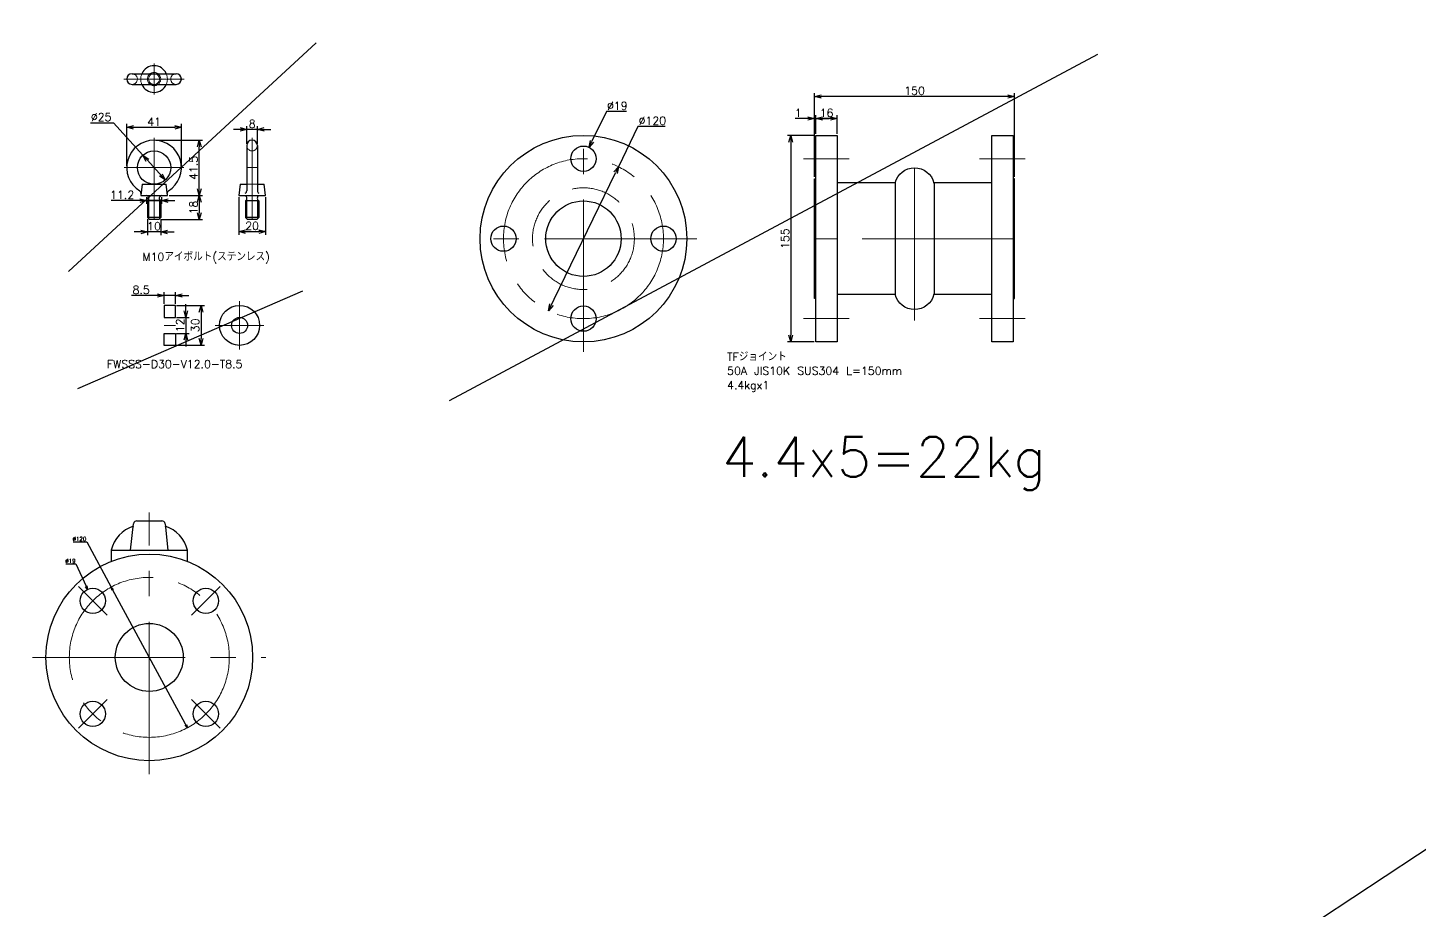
# Model space of a CAD drawing. Header units: millimetres. Extents: x -16130 to 36813, y -8099 to 27484.
# Drawn here: x 6949 to 7992, y 25172 to 25834 of the extents above; entities that cross this region are included whole.
import ezdxf

# ---------------------------------------------------------------- set-up
doc = ezdxf.new("R2010")
doc.units = ezdxf.units.MM
doc.header["$LTSCALE"] = 6
doc.header["$PDMODE"] = 99
doc.header["$PDSIZE"] = 1
doc.linetypes.add('CENTER2', pattern=[28.575, 19.05, -3.175, 3.175, -3.175])
doc.linetypes.add('HIDDEN', pattern=[9.525, 6.35, -3.175])
for name, color, linetype, lineweight in [('04_HIDDEN', 2, 'HIDDEN', 13), ('05_CENTER', 4, 'CENTER2', 13), ('08_DIM', 3, 'Continuous', 13)]:
    doc.layers.add(name, color=color, linetype=linetype, lineweight=lineweight)
doc.layers.add('10_DRAFT', color=8, linetype='Continuous', lineweight=0, plot=False)
doc.styles.add('KSS_TXT', font='txt.shx', dxfattribs={"bigfont": 'extfont2.shx'})
doc.dimstyles.new('KSS_DIM', dxfattribs={"dimtxt": 3, "dimasz": 2.5, "dimexe": 1.25, "dimexo": 0.625, "dimtad": 1, "dimdsep": 46, "dimtxsty": 'KSS_TXT', "dimblk": 'OPEN30', "dimcen": 0, "dimazin": 2, "dimtfac": 0.75, "dimtmove": 0, "dimatfit": 3, "dimldrblk": 'OPEN30', "dimfxl": 1, "dimtolj": 1, "dimarcsym": 0})
doc.dimstyles.new('KSS_DIM$3', dxfattribs={"dimtxt": 3, "dimasz": 2.5, "dimexe": 1.25, "dimexo": 0.625, "dimtad": 1, "dimtih": 1, "dimtoh": 1, "dimdsep": 46, "dimtxsty": 'KSS_TXT', "dimblk": 'OPEN30', "dimcen": 0, "dimazin": 2, "dimtfac": 0.75, "dimtofl": 0, "dimtmove": 0, "dimatfit": 3, "dimldrblk": 'OPEN30', "dimfxl": 1, "dimtolj": 1, "dimarcsym": 0})

# ---------------------------------------------------------------- blocks, each defined once
blk = doc.blocks.new('A$C4FEA458F_1_1_1')
at = {"color": 0}
for radius in [15, 6]:
    blk.add_circle((0, 0), radius, dxfattribs=at)
at = {"layer": '05_CENTER'}
for p, q in [((0, -18.2), (0, 18.2)), ((18.2, 0), (-18.2, 0))]:
    blk.add_line(p, q, dxfattribs=at)
blk = doc.blocks.new('WSSS30-12-8a_1_1_1')
at = {"color": 0}
for points in [[(-6, 8.5), (-15, 8.5), (-15, 0), (-6, 0)], [(6, 8.5), (15, 8.5), (15, 0), (6, 0)]]:
    blk.add_lwpolyline(points, close=True, dxfattribs=at)
at = {"layer": '10_DRAFT'}
blk.add_line((0, 8.5), (0, 0), dxfattribs=at)
blk = doc.blocks.new('_Open30')
at = {"color": 0, "linetype": 'ByBlock', "lineweight": -2}
for p, q in [((-1, 0.27), (0, 0)), ((0, 0), (-1, -0.27)), ((0, 0), (-1, 0))]:
    blk.add_line(p, q, dxfattribs=at)
blk = doc.blocks.new('*D799')
at = {"layer": '08_DIM', "color": 0, "lineweight": -2, "transparency": 16777216}
for p, q in [((7046, 25632.8), (7026.5, 25632.8)), ((7051, 25626.6), (7051, 25635.3)), ((7059.5, 25632.8), (7051, 25632.8)), ((7059.5, 25626.6), (7059.5, 25635.3)), ((7064.5, 25632.8), (7069.5, 25632.8))]:
    blk.add_line(p, q, dxfattribs=at)
at = {"layer": 'Defpoints', "color": 0, "transparency": 16777216}
for p in [(7051, 25632.8), (7051, 25625.4), (7059.5, 25625.4)]:
    blk.add_point(p, dxfattribs=at)
at = {"layer": '08_DIM', "color": 0, "lineweight": -2, "transparency": 16777216, "xscale": 5, "yscale": 5, "zscale": 5}
blk.add_blockref('_Open30', (7051, 25632.8), dxfattribs=at)
at = {"layer": '08_DIM', "color": 0, "lineweight": -2, "transparency": 16777216, "xscale": 5, "yscale": 5, "zscale": 5, "rotation": 180}
blk.add_blockref('_Open30', (7059.5, 25632.8), dxfattribs=at)
at = {"layer": '08_DIM', "color": 0, "transparency": 16777216, "insert": (7033.8, 25637), "char_height": 6, "attachment_point": 5, "style": 'KSS_TXT'}
blk.add_mtext('\\A1;8.5', dxfattribs=at)
blk = doc.blocks.new('*D800')
at = {"layer": '08_DIM', "color": 0, "lineweight": -2, "transparency": 16777216}
for p, q in [((7060.3, 25625.4), (7081.2, 25625.4)), ((7078.7, 25620.4), (7078.7, 25600.4)), ((7060.3, 25595.4), (7081.2, 25595.4))]:
    blk.add_line(p, q, dxfattribs=at)
at = {"layer": 'Defpoints', "color": 0, "transparency": 16777216}
for p in [(7059, 25625.4), (7059, 25595.4), (7078.7, 25595.4)]:
    blk.add_point(p, dxfattribs=at)
at = {"layer": '08_DIM', "color": 0, "lineweight": -2, "transparency": 16777216, "xscale": 5, "yscale": 5, "zscale": 5}
for p, rotation in [((7078.7, 25625.4), 90), ((7078.7, 25595.4), 270)]:
    blk.add_blockref('_Open30', p, dxfattribs=dict(at, rotation=rotation))
at = {"layer": '08_DIM', "color": 0, "transparency": 16777216, "insert": (7074.4, 25610.4), "char_height": 6, "attachment_point": 5, "rotation": 90, "style": 'KSS_TXT'}
blk.add_mtext('\\A1;30', dxfattribs=at)
blk = doc.blocks.new('*D801')
at = {"layer": '08_DIM', "color": 0, "lineweight": -2, "transparency": 16777216}
for p, q in [((7060.3, 25616.4), (7069.8, 25616.4)), ((7067.3, 25621.4), (7067.3, 25626.4)), ((7067.3, 25616.4), (7067.3, 25604.4)), ((7060.3, 25604.4), (7069.8, 25604.4)), ((7067.3, 25599.4), (7067.3, 25594.4))]:
    blk.add_line(p, q, dxfattribs=at)
at = {"layer": 'Defpoints', "color": 0, "transparency": 16777216}
for p in [(7059, 25616.4), (7059, 25604.4), (7067.3, 25604.4)]:
    blk.add_point(p, dxfattribs=at)
at = {"layer": '08_DIM', "color": 0, "lineweight": -2, "transparency": 16777216, "xscale": 5, "yscale": 5, "zscale": 5}
for p, rotation in [((7067.3, 25616.4), 270), ((7067.3, 25604.4), 90)]:
    blk.add_blockref('_Open30', p, dxfattribs=dict(at, rotation=rotation))
at = {"layer": '08_DIM', "color": 0, "transparency": 16777216, "insert": (7063, 25610.4), "char_height": 6, "attachment_point": 5, "rotation": 90, "style": 'KSS_TXT'}
blk.add_mtext('\\A1;12', dxfattribs=at)
blk = doc.blocks.new('*D802')
at = {"layer": '08_DIM', "color": 0, "lineweight": -2, "transparency": 16777216}
for p, q in [((7032.9, 25704), (7011.4, 25704)), ((7037.9, 25706.5), (7037.9, 25701.5)), ((7049.1, 25704), (7037.9, 25704)), ((7049.1, 25706.5), (7049.1, 25701.5)), ((7054.1, 25704), (7059.1, 25704))]:
    blk.add_line(p, q, dxfattribs=at)
at = {"layer": 'Defpoints', "color": 0, "transparency": 16777216}
for p in [(7037.9, 25707.8), (7037.9, 25704), (7049.1, 25707.8)]:
    blk.add_point(p, dxfattribs=at)
at = {"layer": '08_DIM', "color": 0, "lineweight": -2, "transparency": 16777216, "xscale": 5, "yscale": 5, "zscale": 5}
blk.add_blockref('_Open30', (7037.9, 25704), dxfattribs=at)
at = {"layer": '08_DIM', "color": 0, "lineweight": -2, "transparency": 16777216, "xscale": 5, "yscale": 5, "zscale": 5, "rotation": 180}
blk.add_blockref('_Open30', (7049.1, 25704), dxfattribs=at)
at = {"layer": '08_DIM', "color": 0, "transparency": 16777216, "insert": (7019.6, 25708.3), "char_height": 6, "attachment_point": 5, "style": 'KSS_TXT'}
blk.add_mtext('\\A1;11.2', dxfattribs=at)
blk = doc.blocks.new('CHIC10c_1_1_1')
at = {"color": 0}
for p, q in [((-16.5, 4), (16.5, 4)), ((-16.5, -4), (16.5, -4))]:
    blk.add_line(p, q, dxfattribs=at)
for centre, radius, start, end in [((-16.5, 0), 4, 90, 270), ((0, 0), 10, 23.5782, 156.4218), ((16.5, 0), 4, 270, 90), ((0, 0), 10, 203.5782, 336.4218)]:
    blk.add_arc(centre, radius, start, end, dxfattribs=at)
at = {"layer": '04_HIDDEN', "color": 0}
for radius in [5, 4.1]:
    blk.add_circle((0, 0), radius, dxfattribs=at)
for centre, radius, start, end in [((-16.5, 0), 4, 270, 90), ((0, 0), 10, 156.4218, 203.5782), ((0, 0), 10, 336.4218, 23.5782), ((16.5, 0), 4, 90, 270)]:
    blk.add_arc(centre, radius, start, end, dxfattribs=at)
at = {"layer": '05_CENTER', "color": 0}
for p, q in [((0, -11.7), (0, 11.7)), ((-22.7, 0), (22.7, 0))]:
    blk.add_line(p, q, dxfattribs=at)
blk = doc.blocks.new('CHIC10b_1_1_1')
at = {"color": 0}
for p, q in [((-4, 37.5), (-4, 3.6)), ((4, 37.5), (4, 3.6)), ((-9, 8.5), (-10, 0)), ((-10, 0), (10, 0)), ((-9, 8.5), (-4, 8.5)), ((4, 8.5), (9, 8.5)), ((10, 0), (9, 8.5)), ((5, -4), (-5, -4)), ((-5, -4), (-5, -16.5)), ((-4.1, -3), (-4.1, -17.4)), ((4.1, -3), (4.1, -17.4)), ((5, -4), (5, -16.5)), ((5, -16.5), (-5, -16.5)), ((-5, -16.5), (-3.5, -18)), ((3.5, -18), (-3.5, -18)), ((5, -16.5), (3.5, -18))]:
    blk.add_line(p, q, dxfattribs=at)
for centre, radius, start, end in [((0, 37.5), 4, 0, 180), ((-6, 3.6), 2, 298.1299, 0), ((-6.2, -2), 2.31, 300.2022, 59.7978), ((6.2, -2), 2.31, 120.2022, 239.7978), ((6, 3.6), 2, 180, 241.8701)]:
    blk.add_arc(centre, radius, start, end, dxfattribs=at)
at = {"layer": '04_HIDDEN', "color": 0}
blk.add_line((-4, 8.5), (4, 8.5), dxfattribs=at)
blk.add_arc((0, 37.5), 4, 180, 0, dxfattribs=at)
at = {"layer": '05_CENTER', "color": 0}
blk.add_line((0, 43.4), (0, -18), dxfattribs=at)
at = {"layer": '10_DRAFT'}
blk.add_line((-4, 21), (4, 21), dxfattribs=at)
blk = doc.blocks.new('CHIC10a_1_1_1')
at = {"color": 0}
for p, q in [((-9, 8.5), (-10, 0)), ((-10, 0), (10, 0)), ((-9, 8.5), (9, 8.5)), ((10, 0), (9, 8.5)), ((5, -4), (-5, -4)), ((-5, -4), (-5, -16.5)), ((-4.1, -3), (-4.1, -17.4)), ((4.1, -3), (4.1, -17.4)), ((5, -4), (5, -16.5)), ((5, -16.5), (-5, -16.5)), ((-5, -16.5), (-3.5, -18)), ((3.5, -18), (-3.5, -18)), ((5, -16.5), (3.5, -18))]:
    blk.add_line(p, q, dxfattribs=at)
blk.add_circle((0, 21), 12.5, dxfattribs=at)
for centre, radius, start, end in [((0, 21), 20.5, 301.6226, 238.3774), ((-11.8, 1.8), 2, 353.2902, 58.3774), ((6, -2.1), 2.14, 100.3844, 242.5541), ((11.8, 1.8), 2, 121.6226, 186.7098), ((-6, -2.1), 2.14, 297.4459, 79.6156)]:
    blk.add_arc(centre, radius, start, end, dxfattribs=at)
at = {"layer": '05_CENTER', "color": 0}
for p, q in [((0, 43.4), (0, -18)), ((-22.4, 21), (22.4, 21))]:
    blk.add_line(p, q, dxfattribs=at)
blk = doc.blocks.new('*D803')
at = {"layer": '08_DIM', "color": 0, "lineweight": -2, "transparency": 16777216}
for p, q in [((6995.8, 25762.4), (7013.1, 25762.4)), ((7013.1, 25762.4), (7035.1, 25738)), ((7051.9, 25719.5), (7038.5, 25734.3))]:
    blk.add_line(p, q, dxfattribs=at)
at = {"layer": 'Defpoints', "color": 0, "transparency": 16777216}
for p in [(7035.1, 25738), (7051.9, 25719.5)]:
    blk.add_point(p, dxfattribs=at)
at = {"layer": '08_DIM', "color": 0, "lineweight": -2, "transparency": 16777216, "xscale": 5, "yscale": 5, "zscale": 5}
for p, rotation in [((7035.1, 25738), 132.0950909755817), ((7051.9, 25719.5), 312.0950909755816)]:
    blk.add_blockref('_Open30', p, dxfattribs=dict(at, rotation=rotation))
at = {"layer": '08_DIM', "color": 0, "transparency": 16777216, "insert": (7003.8, 25766.7), "char_height": 6, "attachment_point": 5, "style": 'KSS_TXT'}
blk.add_mtext('\\A1;%%C25', dxfattribs=at)
blk = doc.blocks.new('*D804')
at = {"layer": '08_DIM', "color": 0, "lineweight": -2, "transparency": 16777216}
for p, q in [((7108, 25757.4), (7103, 25757.4)), ((7113, 25746.5), (7113, 25759.9)), ((7121, 25757.4), (7113, 25757.4)), ((7121, 25746.5), (7121, 25759.9)), ((7126, 25757.4), (7131, 25757.4))]:
    blk.add_line(p, q, dxfattribs=at)
at = {"layer": 'Defpoints', "color": 0, "transparency": 16777216}
for p in [(7113, 25757.4), (7113, 25745.3), (7121, 25745.3)]:
    blk.add_point(p, dxfattribs=at)
at = {"layer": '08_DIM', "color": 0, "lineweight": -2, "transparency": 16777216, "xscale": 5, "yscale": 5, "zscale": 5}
blk.add_blockref('_Open30', (7113, 25757.4), dxfattribs=at)
at = {"layer": '08_DIM', "color": 0, "lineweight": -2, "transparency": 16777216, "xscale": 5, "yscale": 5, "zscale": 5, "rotation": 180}
blk.add_blockref('_Open30', (7121, 25757.4), dxfattribs=at)
at = {"layer": '08_DIM', "color": 0, "transparency": 16777216, "insert": (7117, 25761.6), "char_height": 6, "attachment_point": 5, "style": 'KSS_TXT'}
blk.add_mtext('\\A1;8', dxfattribs=at)
blk = doc.blocks.new('*D805')
at = {"layer": '08_DIM', "color": 0, "lineweight": -2, "transparency": 16777216}
for p, q in [((7107, 25706.5), (7107, 25678.2)), ((7127, 25706.5), (7127, 25678.2)), ((7112, 25680.7), (7122, 25680.7))]:
    blk.add_line(p, q, dxfattribs=at)
at = {"layer": 'Defpoints', "color": 0, "transparency": 16777216}
for p in [(7107, 25707.8), (7127, 25707.8), (7127, 25680.7)]:
    blk.add_point(p, dxfattribs=at)
at = {"layer": '08_DIM', "color": 0, "lineweight": -2, "transparency": 16777216, "xscale": 5, "yscale": 5, "zscale": 5, "rotation": 180}
blk.add_blockref('_Open30', (7107, 25680.7), dxfattribs=at)
at = {"layer": '08_DIM', "color": 0, "lineweight": -2, "transparency": 16777216, "xscale": 5, "yscale": 5, "zscale": 5}
blk.add_blockref('_Open30', (7127, 25680.7), dxfattribs=at)
at = {"layer": '08_DIM', "color": 0, "transparency": 16777216, "insert": (7117, 25685), "char_height": 6, "attachment_point": 5, "style": 'KSS_TXT'}
blk.add_mtext('\\A1;20', dxfattribs=at)
blk = doc.blocks.new('*D806')
at = {"layer": '08_DIM', "color": 0, "lineweight": -2, "transparency": 16777216}
for p, q in [((7038.5, 25690), (7038.5, 25678)), ((7048.5, 25690), (7048.5, 25678)), ((7033.5, 25680.5), (7028.5, 25680.5)), ((7048.5, 25680.5), (7038.5, 25680.5)), ((7053.5, 25680.5), (7058.5, 25680.5))]:
    blk.add_line(p, q, dxfattribs=at)
at = {"layer": 'Defpoints', "color": 0, "transparency": 16777216}
for p in [(7038.5, 25691.3), (7048.5, 25691.3), (7038.5, 25680.5)]:
    blk.add_point(p, dxfattribs=at)
at = {"layer": '08_DIM', "color": 0, "lineweight": -2, "transparency": 16777216, "xscale": 5, "yscale": 5, "zscale": 5}
blk.add_blockref('_Open30', (7038.5, 25680.5), dxfattribs=at)
at = {"layer": '08_DIM', "color": 0, "lineweight": -2, "transparency": 16777216, "xscale": 5, "yscale": 5, "zscale": 5, "rotation": 180}
blk.add_blockref('_Open30', (7048.5, 25680.5), dxfattribs=at)
at = {"layer": '08_DIM', "color": 0, "transparency": 16777216, "insert": (7043.5, 25684.8), "char_height": 6, "attachment_point": 5, "style": 'KSS_TXT'}
blk.add_mtext('\\A1;10', dxfattribs=at)
blk = doc.blocks.new('*D807')
at = {"layer": '08_DIM', "color": 0, "lineweight": -2, "transparency": 16777216}
for p, q in [((7054.7, 25707.8), (7079.9, 25707.8)), ((7077.4, 25702.8), (7077.4, 25694.8)), ((7048.2, 25689.8), (7079.9, 25689.8))]:
    blk.add_line(p, q, dxfattribs=at)
at = {"layer": 'Defpoints', "color": 0, "transparency": 16777216}
for p in [(7053.5, 25707.8), (7047, 25689.8), (7077.4, 25689.8)]:
    blk.add_point(p, dxfattribs=at)
at = {"layer": '08_DIM', "color": 0, "lineweight": -2, "transparency": 16777216, "xscale": 5, "yscale": 5, "zscale": 5}
for p, rotation in [((7077.4, 25707.8), 90), ((7077.4, 25689.8), 270)]:
    blk.add_blockref('_Open30', p, dxfattribs=dict(at, rotation=rotation))
at = {"layer": '08_DIM', "color": 0, "transparency": 16777216, "insert": (7073.1, 25698.8), "char_height": 6, "attachment_point": 5, "rotation": 90, "style": 'KSS_TXT'}
blk.add_mtext('\\A1;18', dxfattribs=at)
blk = doc.blocks.new('*D808')
at = {"layer": '08_DIM', "color": 0, "lineweight": -2, "transparency": 16777216}
for p, q in [((7044.7, 25749.3), (7079.9, 25749.3)), ((7077.4, 25712.8), (7077.4, 25744.3)), ((7054.7, 25707.8), (7079.9, 25707.8))]:
    blk.add_line(p, q, dxfattribs=at)
at = {"layer": 'Defpoints', "color": 0, "transparency": 16777216}
for p in [(7043.5, 25749.3), (7077.4, 25749.3), (7053.5, 25707.8)]:
    blk.add_point(p, dxfattribs=at)
at = {"layer": '08_DIM', "color": 0, "lineweight": -2, "transparency": 16777216, "xscale": 5, "yscale": 5, "zscale": 5}
for p, rotation in [((7077.4, 25749.3), 90), ((7077.4, 25707.8), 270)]:
    blk.add_blockref('_Open30', p, dxfattribs=dict(at, rotation=rotation))
at = {"layer": '08_DIM', "color": 0, "transparency": 16777216, "insert": (7073.1, 25728.5), "char_height": 6, "attachment_point": 5, "rotation": 90, "style": 'KSS_TXT'}
blk.add_mtext('\\A1;41.5', dxfattribs=at)
blk = doc.blocks.new('*D809')
at = {"layer": '08_DIM', "color": 0, "lineweight": -2, "transparency": 16777216}
for p, q in [((7023, 25730), (7023, 25761.5)), ((7028, 25759), (7059, 25759)), ((7064, 25730), (7064, 25761.5))]:
    blk.add_line(p, q, dxfattribs=at)
at = {"layer": 'Defpoints', "color": 0, "transparency": 16777216}
for p in [(7064, 25759), (7023, 25728.8), (7064, 25728.8)]:
    blk.add_point(p, dxfattribs=at)
at = {"layer": '08_DIM', "color": 0, "lineweight": -2, "transparency": 16777216, "xscale": 5, "yscale": 5, "zscale": 5, "rotation": 180}
blk.add_blockref('_Open30', (7023, 25759), dxfattribs=at)
at = {"layer": '08_DIM', "color": 0, "lineweight": -2, "transparency": 16777216, "xscale": 5, "yscale": 5, "zscale": 5}
blk.add_blockref('_Open30', (7064, 25759), dxfattribs=at)
at = {"layer": '08_DIM', "color": 0, "transparency": 16777216, "insert": (7043.5, 25763.2), "char_height": 6, "attachment_point": 5, "style": 'KSS_TXT'}
blk.add_mtext('\\A1;41', dxfattribs=at)
blk = doc.blocks.new('*D1122')
at = {"layer": '08_DIM', "color": 0, "lineweight": -2, "transparency": 16777216}
for p, q in [((6977.3, 25431.5), (6984.9, 25431.5)), ((6984.9, 25431.5), (6992.5, 25414.6))]:
    blk.add_line(p, q, dxfattribs=at)
at = {"layer": 'Defpoints', "color": 0, "transparency": 16777216}
for p in [(6993.6, 25412.3), (7001.4, 25395)]:
    blk.add_point(p, dxfattribs=at)
at = {"layer": '08_DIM', "color": 0, "lineweight": -2, "transparency": 16777216, "xscale": 2.5, "yscale": 2.5, "zscale": 2.5, "rotation": 294.3864981212771}
blk.add_blockref('_Open30', (6993.6, 25412.3), dxfattribs=at)
at = {"layer": '08_DIM', "color": 0, "transparency": 16777216, "insert": (6980.8, 25433.6), "char_height": 3, "attachment_point": 5, "style": 'KSS_TXT'}
blk.add_mtext('\\A1;%%C19', dxfattribs=at)
blk = doc.blocks.new('*D1123')
at = {"layer": '08_DIM', "color": 0, "lineweight": -2, "transparency": 16777216}
for p, q in [((6982.7, 25448), (6993, 25448)), ((6993, 25448), (7011.4, 25414)), ((7068.5, 25308.5), (7012.6, 25411.8))]:
    blk.add_line(p, q, dxfattribs=at)
at = {"layer": 'Defpoints', "color": 0, "transparency": 16777216}
for p in [(7011.4, 25414), (7068.5, 25308.5)]:
    blk.add_point(p, dxfattribs=at)
at = {"layer": '08_DIM', "color": 0, "lineweight": -2, "transparency": 16777216, "xscale": 2.5, "yscale": 2.5, "zscale": 2.5}
for p, rotation in [((7011.4, 25414), 118.4336571321344), ((7068.5, 25308.5), 298.4336571321343)]:
    blk.add_blockref('_Open30', p, dxfattribs=dict(at, rotation=rotation))
at = {"layer": '08_DIM', "color": 0, "transparency": 16777216, "insert": (6987.5, 25450.1), "char_height": 3, "attachment_point": 5, "style": 'KSS_TXT'}
blk.add_mtext('\\A1;%%C120', dxfattribs=at)
blk = doc.blocks.new('ボールバルブ21α型-10K-50mmc_1_1')
at = {"color": 0}
for p, q in [((-14, 80.5), (-11.8, 100.3)), ((-9.3, 102.5), (9.3, 102.5)), ((11.8, 100.3), (14, 80.5)), ((-28.5, 80.5), (28.5, 80.5)), ((-28.5, 80.5), (-28.5, 72.1)), ((28.5, 80.5), (28.5, 72.1))]:
    blk.add_line(p, q, dxfattribs=at)
for centre, radius in [((0, 0), 77.5), ((-42.4, 42.4), 9.5), ((42.4, 42.4), 9.5), ((0, 0), 25.5), ((-42.4, -42.4), 9.5), ((42.4, -42.4), 9.5)]:
    blk.add_circle(centre, radius, dxfattribs=at)
for centre, radius, start, end in [((-4.2, 74.7), 25, 108.1375, 166.6846), ((-9.3, 100), 2.5, 90, 173.5169), ((9.3, 100), 2.5, 6.4831, 90), ((4.2, 74.7), 25, 13.3154, 71.8625)]:
    blk.add_arc(centre, radius, start, end, dxfattribs=at)
at = {"layer": '05_CENTER', "color": 0}
for p, q in [((0, -87.5), (0, 108.6)), ((-31.6, 31.6), (-53.2, 53.2)), ((31.6, 31.6), (53.2, 53.2)), ((-87.5, 0), (87.5, 0)), ((-53.2, -53.2), (-31.6, -31.6)), ((31.6, -31.6), (53.2, -53.2))]:
    blk.add_line(p, q, dxfattribs=at)
blk.add_circle((0, 0), 60, dxfattribs=at)
blk = doc.blocks.new('*D2576')
at = {"layer": '08_DIM', "color": 0, "lineweight": -2, "transparency": 16777216}
for p, q in [((7382.7, 25770.8), (7371.8, 25748.5)), ((7397.9, 25770.8), (7382.7, 25770.8))]:
    blk.add_line(p, q, dxfattribs=at)
at = {"layer": 'Defpoints', "color": 0, "transparency": 16777216}
for p in [(7369.7, 25744), (7361.4, 25726.9)]:
    blk.add_point(p, dxfattribs=at)
at = {"layer": '08_DIM', "color": 0, "lineweight": -2, "transparency": 16777216, "xscale": 5, "yscale": 5, "zscale": 5, "rotation": 244.1416506588722}
blk.add_blockref('_Open30', (7369.7, 25744), dxfattribs=at)
at = {"layer": '08_DIM', "color": 0, "transparency": 16777216, "insert": (7390.9, 25775.1), "char_height": 6, "attachment_point": 5, "style": 'KSS_TXT'}
blk.add_mtext('\\A1;%%C19', dxfattribs=at)
blk = doc.blocks.new('A$C0E416948_1_1_1')
at = {"color": 0}
for centre, radius in [((0, 0), 77.5), ((0, 60), 9.5), ((0, 0), 28.3), ((-60, 0), 9.5), ((60, 0), 9.5), ((0, -60), 9.5)]:
    blk.add_circle(centre, radius, dxfattribs=at)
at = {"layer": '04_HIDDEN', "color": 0}
blk.add_circle((0, 0), 38.2, dxfattribs=at)
at = {"layer": '05_CENTER'}
for p, q in [((0, -85), (0, 85)), ((85, 0), (-85, 0))]:
    blk.add_line(p, q, dxfattribs=at)
blk.add_circle((0, 0), 60, dxfattribs=at)
blk = doc.blocks.new('A$C537B403B_1_1_1')
at = {"color": 0}
for p, q in [((-150, -45), (-150, 45)), ((-150, 45), (-149, 45)), ((-133, 41.8), (-89.6, 41.8)), ((-89.6, 41.8), (-89.6, -41.8)), ((-60.4, 41.8), (-60.4, -41.8)), ((-60.4, 41.8), (-17, 41.8)), ((0, 45), (-1, 45)), ((0, -45), (0, 45)), ((-149, -45), (-150, -45)), ((-133, -41.8), (-89.6, -41.8)), ((-60.4, -41.8), (-17, -41.8)), ((-1, -45), (0, -45))]:
    blk.add_line(p, q, dxfattribs=at)
for points in [[(-133, 77.5), (-149, 77.5), (-149, -77.5), (-133, -77.5)], [(-1, 77.5), (-17, 77.5), (-17, -77.5), (-1, -77.5)]]:
    blk.add_lwpolyline(points, close=True, dxfattribs=at)
for centre, start, end in [((-75, 38.2), 13.4934, 166.5066), ((-75, -38.2), 193.4934, 346.5066)]:
    blk.add_arc(centre, 15, start, end, dxfattribs=at)
at = {"layer": '05_CENTER'}
for p, q in [((-123.8, 60), (-158, 60)), ((-75, -61.5), (-75, 61.5)), ((8.2, 60), (-26, 60)), ((-150, 0), (0, 0)), ((-123.8, -60), (-158, -60)), ((8.2, -60), (-26, -60))]:
    blk.add_line(p, q, dxfattribs=at)
blk = doc.blocks.new('*D2577')
at = {"layer": '08_DIM', "color": 0, "lineweight": -2, "transparency": 16777216}
for p, q in [((7539.8, 25754.2), (7539.8, 25768.1)), ((7550.8, 25765.6), (7544.8, 25765.6)), ((7555.8, 25754.2), (7555.8, 25768.1))]:
    blk.add_line(p, q, dxfattribs=at)
at = {"layer": 'Defpoints', "color": 0, "transparency": 16777216}
for p in [(7539.8, 25765.6), (7539.8, 25752.9), (7555.8, 25752.9)]:
    blk.add_point(p, dxfattribs=at)
at = {"layer": '08_DIM', "color": 0, "lineweight": -2, "transparency": 16777216, "xscale": 5, "yscale": 5, "zscale": 5, "rotation": 180}
blk.add_blockref('_Open30', (7539.8, 25765.6), dxfattribs=at)
at = {"layer": '08_DIM', "color": 0, "lineweight": -2, "transparency": 16777216, "xscale": 5, "yscale": 5, "zscale": 5}
blk.add_blockref('_Open30', (7555.8, 25765.6), dxfattribs=at)
at = {"layer": '08_DIM', "color": 0, "transparency": 16777216, "insert": (7547.8, 25769.8), "char_height": 6, "attachment_point": 5, "style": 'KSS_TXT'}
blk.add_mtext('\\A1;16', dxfattribs=at)
blk = doc.blocks.new('*D2578')
at = {"layer": '08_DIM', "color": 0, "lineweight": -2, "transparency": 16777216}
for p, q in [((7538.6, 25752.9), (7518.5, 25752.9)), ((7521, 25747.9), (7521, 25602.9)), ((7538.6, 25597.9), (7518.5, 25597.9))]:
    blk.add_line(p, q, dxfattribs=at)
at = {"layer": 'Defpoints', "color": 0, "transparency": 16777216}
for p in [(7539.8, 25752.9), (7521, 25597.9), (7539.8, 25597.9)]:
    blk.add_point(p, dxfattribs=at)
at = {"layer": '08_DIM', "color": 0, "lineweight": -2, "transparency": 16777216, "xscale": 5, "yscale": 5, "zscale": 5}
for p, rotation in [((7521, 25752.9), 90), ((7521, 25597.9), 270)]:
    blk.add_blockref('_Open30', p, dxfattribs=dict(at, rotation=rotation))
at = {"layer": '08_DIM', "color": 0, "transparency": 16777216, "insert": (7516.7, 25675.4), "char_height": 6, "attachment_point": 5, "rotation": 90, "style": 'KSS_TXT'}
blk.add_mtext('\\A1;155', dxfattribs=at)
blk = doc.blocks.new('*D2579')
at = {"layer": '08_DIM', "color": 0, "lineweight": -2, "transparency": 16777216}
for p, q in [((7406.3, 25759.7), (7391.7, 25729.4)), ((7426.8, 25759.7), (7406.3, 25759.7)), ((7339.3, 25621.4), (7389.5, 25724.9))]:
    blk.add_line(p, q, dxfattribs=at)
at = {"layer": 'Defpoints', "color": 0, "transparency": 16777216}
for p in [(7391.7, 25729.4), (7339.3, 25621.4)]:
    blk.add_point(p, dxfattribs=at)
at = {"layer": '08_DIM', "color": 0, "lineweight": -2, "transparency": 16777216, "xscale": 5, "yscale": 5, "zscale": 5}
for p, rotation in [((7391.7, 25729.4), 64.1421744645503), ((7339.3, 25621.4), 244.1421744645503)]:
    blk.add_blockref('_Open30', p, dxfattribs=dict(at, rotation=rotation))
at = {"layer": '08_DIM', "color": 0, "transparency": 16777216, "insert": (7417.2, 25763.9), "char_height": 6, "attachment_point": 5, "style": 'KSS_TXT'}
blk.add_mtext('\\A1;%%C120', dxfattribs=at)
blk = doc.blocks.new('*D2580')
at = {"layer": '08_DIM', "color": 0, "lineweight": -2, "transparency": 16777216}
for p, q in [((7538.8, 25721.7), (7538.8, 25784.6)), ((7688.8, 25721.7), (7688.8, 25784.6)), ((7683.8, 25782.1), (7543.8, 25782.1))]:
    blk.add_line(p, q, dxfattribs=at)
at = {"layer": 'Defpoints', "color": 0, "transparency": 16777216}
for p in [(7538.8, 25782.1), (7538.8, 25720.4), (7688.8, 25720.4)]:
    blk.add_point(p, dxfattribs=at)
at = {"layer": '08_DIM', "color": 0, "lineweight": -2, "transparency": 16777216, "xscale": 5, "yscale": 5, "zscale": 5, "rotation": 180}
blk.add_blockref('_Open30', (7538.8, 25782.1), dxfattribs=at)
at = {"layer": '08_DIM', "color": 0, "lineweight": -2, "transparency": 16777216, "xscale": 5, "yscale": 5, "zscale": 5}
blk.add_blockref('_Open30', (7688.8, 25782.1), dxfattribs=at)
at = {"layer": '08_DIM', "color": 0, "transparency": 16777216, "insert": (7613.8, 25786.4), "char_height": 6, "attachment_point": 5, "style": 'KSS_TXT'}
blk.add_mtext('\\A1;150', dxfattribs=at)
blk = doc.blocks.new('*D2581')
at = {"layer": '08_DIM', "color": 0, "lineweight": -2, "transparency": 16777216}
for p, q in [((7533.8, 25765.6), (7524.3, 25765.6)), ((7538.8, 25721.7), (7538.8, 25768.1)), ((7539.8, 25765.6), (7538.8, 25765.6)), ((7539.8, 25754.2), (7539.8, 25768.1)), ((7544.8, 25765.6), (7549.8, 25765.6))]:
    blk.add_line(p, q, dxfattribs=at)
at = {"layer": 'Defpoints', "color": 0, "transparency": 16777216}
for p in [(7538.8, 25765.6), (7539.8, 25752.9), (7538.8, 25720.4)]:
    blk.add_point(p, dxfattribs=at)
at = {"layer": '08_DIM', "color": 0, "lineweight": -2, "transparency": 16777216, "xscale": 5, "yscale": 5, "zscale": 5}
blk.add_blockref('_Open30', (7538.8, 25765.6), dxfattribs=at)
at = {"layer": '08_DIM', "color": 0, "lineweight": -2, "transparency": 16777216, "xscale": 5, "yscale": 5, "zscale": 5, "rotation": 180}
blk.add_blockref('_Open30', (7539.8, 25765.6), dxfattribs=at)
at = {"layer": '08_DIM', "color": 0, "transparency": 16777216, "insert": (7526.6, 25769.8), "char_height": 6, "attachment_point": 5, "style": 'KSS_TXT'}
blk.add_mtext('\\A1;1', dxfattribs=at)

msp = doc.modelspace()

# ---------------------------------------------------------------- linework, layer by layer
at = {"color": 2}
msp.add_line((10501.03487, 26876.38116), (5833.28263, 23783.09533), dxfattribs=at)
for p, q in [((7164.97448, 25822.23854), (6979.38814, 25650.87479)), ((7751.07115, 25813.67359), (7264.82162, 25553.74118)), ((7154.88826, 25636.09043), (6986.11229, 25562.8408))]:
    msp.add_line(p, q)

# ---------------------------------------------------------------- block references
at = {"color": 4}
for name, p in [('CHIC10c_1_1_1', (7043.47953, 25795.17829)), ('A$C0E416948_1_1_1', (7365.50692, 25675.42569)), ('CHIC10a_1_1_1', (7043.47953, 25707.77353)), ('CHIC10b_1_1_1', (7116.97953, 25707.77353)), ('A$C4FEA458F_1_1_1', (7107.62292, 25610.35379)), ('ボールバルブ21α型-10K-50mmc_1_1', (7039.92947, 25361.26336))]:
    msp.add_blockref(name, p, dxfattribs=at)
at = {"color": 4, "xscale": -1}
msp.add_blockref('A$C537B403B_1_1_1', (7538.80067, 25675.42569), dxfattribs=at)
at = {"color": 4, "rotation": 270}
msp.add_blockref('WSSS30-12-8a_1_1_1', (7051.00687, 25610.35379), dxfattribs=at)

# ---------------------------------------------------------------- texts
at = {"color": 0, "style": 'KSS_TXT'}
for s, p in [('M10アイボルト(ステンレス)', (7034.73571, 25658.80005)), ('TFジョイント', (7473.25933, 25583.70253)), ('FWSSS-D30-V12.0-T8.5', (7008.1552, 25578.33729)), ('50A JIS10K SUS304 L=150mm', (7473.25933, 25573.28198)), ('4.4kgx1', (7473.25933, 25562.5596))]:
    msp.add_text(s, height=6, dxfattribs=at).set_placement(p)
at = {"layer": '08_DIM', "color": 6, "style": 'KSS_TXT'}
msp.add_text('4.4x5=22kg', height=30, dxfattribs=at).set_placement((7469.42005, 25496.769))

# ---------------------------------------------------------------- dimensions: what is measured, and where the dimension line sits
at = {"layer": '08_DIM'}
for base, p1, p2, angle, picture, middle in [((7538.80067, 25782.10902), (7688.80067, 25720.42569), (7538.80067, 25720.42569), 180, '*D2580', (7613.80067, 25786.36318)), ((7538.80067, 25765.59805), (7539.80067, 25752.92569), (7538.80067, 25720.42569), 180, '*D2581', (7526.55067, 25769.84805)), ((7539.80067, 25765.59805), (7555.80067, 25752.92569), (7539.80067, 25752.92569), 180, '*D2577', (7547.80067, 25769.84805)), ((7520.9729, 25597.92569), (7539.80067, 25752.92569), (7539.80067, 25597.92569), 90, '*D2578', (7516.71457, 25675.42569)), ((7077.35013, 25749.27353), (7053.47953, 25707.77353), (7043.47953, 25749.27353), 90, '*D808', (7073.09597, 25728.52353)), ((7077.35013, 25689.77353), (7053.47953, 25707.77353), (7046.97953, 25689.77353), 90, '*D807', (7073.10013, 25698.77353)), ((7067.2584, 25604.35379), (7059.00687, 25616.35379), (7059.00687, 25604.35379), 90, '*D801', (7063.0084, 25610.35379)), ((7078.67374, 25595.35379), (7059.00687, 25625.35379), (7059.00687, 25595.35379), 90, '*D800', (7074.42374, 25610.35379))]:
    dim = msp.add_linear_dim(base=base, p1=p1, p2=p2, angle=angle, dimstyle='KSS_DIM', override={"dimscale": 2}, dxfattribs=at)
    dim.commit()
    dim.dimension.update_dxf_attribs({"geometry": picture, "text_midpoint": middle})
for p1, p2, override, picture, middle in [((7361.36352, 25726.87688), (7369.65032, 25743.9745), {"dimscale": 2, "dimpost": '%%C<>', "dimarcsym": 1}, '*D2576', (7390.91285, 25770.81953)), ((7051.85907, 25719.49811), (7035.09999, 25738.04894), {"dimscale": 2, "dimpost": '%%C<>', "dimtix": 1, "dimatfit": 2}, '*D803', (7003.8217, 25762.43234)), ((7339.33855, 25621.43294), (7391.67529, 25729.41843), {"dimscale": 2, "dimpost": '%%C<>', "dimtix": 1, "dimatfit": 2}, '*D2579', (7417.21385, 25759.67349)), ((7068.49793, 25308.50122), (7011.36102, 25414.0255), {"dimscale": 1, "dimpost": '%%C<>', "dimtix": 1, "dimatfit": 2}, '*D1123', (6987.53668, 25447.98356)), ((7001.42552, 25395.03735), (6993.58061, 25412.34219), {"dimscale": 1, "dimpost": '%%C<>'}, '*D1122', (6980.7906, 25431.45454))]:
    dim = msp.add_diameter_dim_2p(p1=p1, p2=p2, dimstyle='KSS_DIM$3', override=override, dxfattribs=at)
    dim.commit()
    dim.dimension.update_dxf_attribs({"geometry": picture, "text_midpoint": middle, "dimtype": 163})
for base, p1, p2, picture, middle in [((7063.97953, 25758.97813), (7022.97953, 25728.77353), (7063.97953, 25728.77353), '*D809', (7043.47953, 25763.22813)), ((7112.97953, 25757.35229), (7120.97953, 25745.27353), (7112.97953, 25745.27353), '*D804', (7116.97953, 25761.60229)), ((7037.87953, 25704.04845), (7049.07953, 25707.77353), (7037.87953, 25707.77353), '*D802', (7019.62953, 25708.29845)), ((7126.97953, 25680.70009), (7106.97953, 25707.77353), (7126.97953, 25707.77353), '*D805', (7116.97953, 25684.95009)), ((7038.47953, 25680.52935), (7048.47953, 25691.27353), (7038.47953, 25691.27353), '*D806', (7043.47953, 25684.77935)), ((7051.00687, 25632.76586), (7059.50687, 25625.35379), (7051.00687, 25625.35379), '*D799', (7033.75687, 25637.02003))]:
    dim = msp.add_linear_dim(base=base, p1=p1, p2=p2, dimstyle='KSS_DIM', override={"dimscale": 2}, dxfattribs=at)
    dim.commit()
    dim.dimension.update_dxf_attribs({"geometry": picture, "text_midpoint": middle})

doc.saveas('drawing.dxf')
